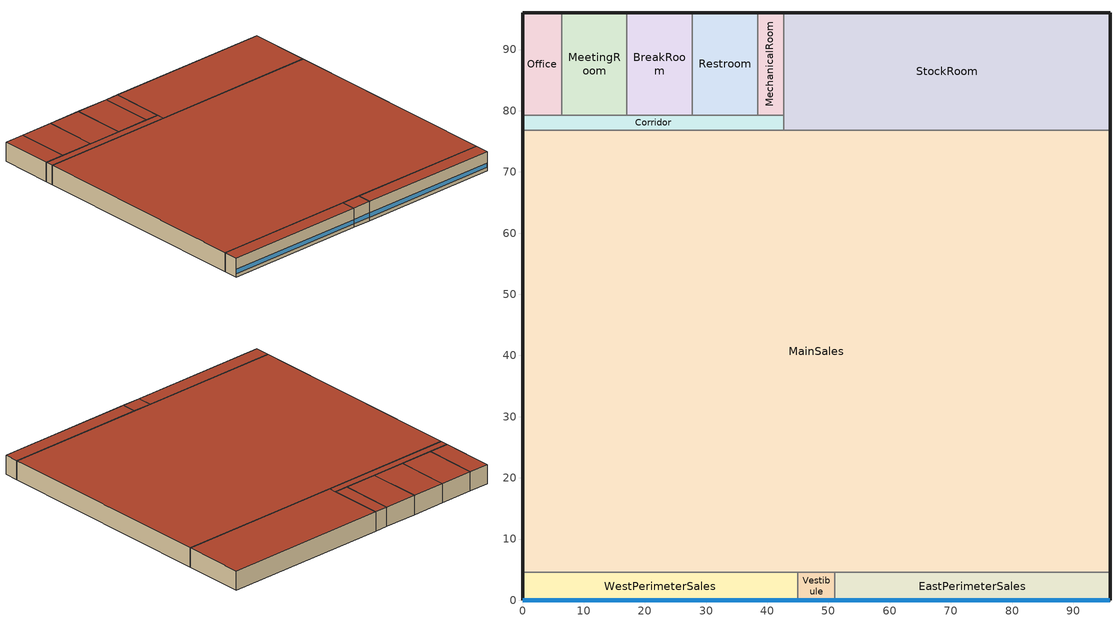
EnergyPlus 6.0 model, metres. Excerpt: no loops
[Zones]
Office
 floor ground (Unheated - 8in Slab with Carpet_NR_Ext-slab): 6.4,96.01 6.4,79.25 0,79.25 0,96.01 z0
 wall outside (Mass_R-7.6 ci_Ext-wall): 6.4,96.01 0,96.01 0,79.25 z0:6.1
 wall to MeetingRoom (Standard_Int-Wall): 6.4,79.25 6.4,96.01 z0:6.1
 wall to Corridor (Standard_Int-Wall): 0,79.25 6.4,79.25 z0:6.1
 roof outside (IEAD_R-25 ci_Roof): 6.4,79.25 6.4,96.01 0,96.01 0,79.25 z6.1
BreakRoom
 floor ground (Unheated - 8in Slab with Carpet_NR_Ext-slab): 27.74,96.01 27.74,79.25 17.07,79.25 17.07,96.01 z0
 wall outside (Mass_R-7.6 ci_Ext-wall): 27.74,96.01 17.07,96.01 z0:6.1
 wall to Corridor (Standard_Int-Wall): 17.07,79.25 27.74,79.25 z0:6.1
 wall to MeetingRoom (Standard_Int-Wall): 17.07,96.01 17.07,79.25 z0:6.1
 wall to Restroom (Standard_Int-Wall): 27.74,79.25 27.74,96.01 z0:6.1
 roof outside (IEAD_R-25 ci_Roof): 27.74,79.25 27.74,96.01 17.07,96.01 17.07,79.25 z6.1
WestPerimeterSales
 floor ground (Unheated - 8in Slab with Carpet_NR_Ext-slab): 44.96,4.57 44.96,0 0,0 0,4.57 z0
 wall outside (Mass_R-7.6 ci_Ext-wall): 0,4.57 0,0 44.96,0 z0:6.1
 wall to MainSales (Standard_Int-Wall): 44.96,4.57 0,4.57 z0:6.1
 wall to Vestibule (Standard_Int-Wall): 44.96,0 44.96,4.57 z0:6.1
 window (Retail_AEDG_window_3_UValue_3.408_SHGC_0.25_VT_0.32): 0.05,0 44.91,0 z1.1:2.45
 roof outside (IEAD_R-25 ci_Roof): 44.96,0 44.96,4.57 0,4.57 0,0 z6.1
Corridor
 floor ground (Unheated - 8in Slab with Carpet_NR_Ext-slab): 42.67,79.25 42.67,76.81 0,76.81 0,79.25 z0
 wall outside (Mass_R-7.6 ci_Ext-wall): 0,79.25 0,76.81 z0:6.1
 wall to StockRoom (Standard_Int-Wall): 42.67,76.81 42.67,79.25 z0:6.1
 wall to MainSales (Standard_Int-Wall): 0,76.81 42.67,76.81 z0:6.1
 wall to MeetingRoom (Standard_Int-Wall): 17.07,79.25 6.4,79.25 z0:6.1
 wall to Restroom (Standard_Int-Wall): 38.4,79.25 27.74,79.25 z0:6.1
 wall to MechanicalRoom (Standard_Int-Wall): 42.67,79.25 38.4,79.25 z0:6.1
 roof outside (IEAD_R-25 ci_Roof): 42.67,76.81 42.67,79.25 0,79.25 0,76.81 z6.1
EastPerimeterSales
 floor ground (Unheated - 8in Slab with Carpet_NR_Ext-slab): 96.01,4.57 96.01,0 51.05,0 51.05,4.57 z0
 wall outside (Mass_R-7.6 ci_Ext-wall): 51.05,0 96.01,0 96.01,4.57 z0:6.1
 wall to MainSales (Standard_Int-Wall): 96.01,4.57 51.05,4.57 z0:6.1
 wall to Vestibule (Standard_Int-Wall): 51.05,4.57 51.05,0 z0:6.1
 window (Retail_AEDG_window_3_UValue_3.408_SHGC_0.25_VT_0.32): 51.1,0 95.96,0 z1.1:2.45
 roof outside (IEAD_R-25 ci_Roof): 96.01,0 96.01,4.57 51.05,4.57 51.05,0 z6.1
Vestibule
 floor ground (Unheated - 8in Slab with Carpet_NR_Ext-slab): 51.05,4.57 51.05,0 44.96,0 44.96,4.57 z0
 wall outside (Mass_R-7.6 ci_Ext-wall): 44.96,0 51.05,0 z0:6.1
 wall to MainSales (Standard_Int-Wall): 51.05,4.57 44.96,4.57 z0:6.1
 window (Retail_AEDG_window_3_UValue_3.408_SHGC_0.25_VT_0.32): 45.01,0 51,0 z1.1:2.45
 roof outside (IEAD_R-25 ci_Roof): 51.05,0 51.05,4.57 44.96,4.57 44.96,0 z6.1
StockRoom
 floor ground (Unheated - 8in Slab with Carpet_NR_Ext-slab): 96.01,96.01 96.01,76.81 42.67,76.81 42.67,96.01 z0
 wall outside (Mass_R-7.6 ci_Ext-wall): 96.01,76.81 96.01,96.01 42.67,96.01 z0:6.1
 wall to MechanicalRoom (Standard_Int-Wall): 42.67,96.01 42.67,79.25 z0:6.1
 wall to MainSales (Standard_Int-Wall): 42.67,76.81 96.01,76.81 z0:6.1
 roof outside (IEAD_R-25 ci_Roof): 96.01,76.81 96.01,96.01 42.67,96.01 42.67,76.81 z6.1
MainSales
 floor ground (Unheated - 8in Slab with Carpet_NR_Ext-slab): 96.01,76.81 96.01,4.57 0,4.57 0,76.81 z0
 wall outside (Mass_R-7.6 ci_Ext-wall): 96.01,4.57 96.01,76.81 / 0,76.81 0,4.57 z0:6.1
 roof outside (IEAD_R-25 ci_Roof): 96.01,4.57 96.01,76.81 0,76.81 0,4.57 z6.1
MeetingRoom
 floor ground (Unheated - 8in Slab with Carpet_NR_Ext-slab): 17.07,96.01 17.07,79.25 6.4,79.25 6.4,96.01 z0
 wall outside (Mass_R-7.6 ci_Ext-wall): 17.07,96.01 6.4,96.01 z0:6.1
 roof outside (IEAD_R-25 ci_Roof): 17.07,79.25 17.07,96.01 6.4,96.01 6.4,79.25 z6.1
Restroom
 floor ground (Unheated - 8in Slab with Carpet_NR_Ext-slab): 38.4,96.01 38.4,79.25 27.74,79.25 27.74,96.01 z0
 wall outside (Mass_R-7.6 ci_Ext-wall): 38.4,96.01 27.74,96.01 z0:6.1
 wall to MechanicalRoom (Standard_Int-Wall): 38.4,79.25 38.4,96.01 z0:6.1
 roof outside (IEAD_R-25 ci_Roof): 38.4,79.25 38.4,96.01 27.74,96.01 27.74,79.25 z6.1
MechanicalRoom
 floor ground (Unheated - 8in Slab with Carpet_NR_Ext-slab): 42.67,96.01 42.67,79.25 38.4,79.25 38.4,96.01 z0
 wall outside (Mass_R-7.6 ci_Ext-wall): 42.67,96.01 38.4,96.01 z0:6.1
 roof outside (IEAD_R-25 ci_Roof): 42.67,79.25 42.67,96.01 38.4,96.01 38.4,79.25 z6.1
[Building]
Retail_100k_DOASwCAV: North Axis=0; Terrain=City; Loads Convergence Tolerance Value=0.04; Temperature Convergence Tolerance Value=0.2; Solar Distribution=FullExterior; Maximum Number of Warmup Days=25
[Site:Location]
USA NV-LAS VEGAS: Latitude {deg}=36.07; Longitude {deg}=-115.17; Time Zone {hr}=-8; Elevation {m}=664
[Site:GroundTemperature:BuildingSurface]
18.89, 18.889, 18.895, 20.344, 20.899, 20.929, 20.753, 20.826, 21.013, 20.868, 19.246, 18.923
[Site:WaterMainsTemperature]
Calculation Method=CORRELATION; Annual Average Outdoor Air Temperature {C}=19.48; Maximum Difference In Monthly Average Outdoor Air Temperatures {deltaC}=25.6
[SizingPeriod:DesignDay] Barometric Pressure {Pa}=93598; Rain {0-no,1-yes}=0; Snow on ground {0-no,1-yes}=0; Day of Month=21; Daylight Savings Time Indicator=0; Humidity Indicating Type=WetBulb
Name | Maximum Dry-Bulb Temperature {C} | Daily Temp Range {C} | Humidity Indicating Conditions at Maximum Dry-Bulb | Wind Speed {m/s} design conditions vs. traditional 6.71 m/s (15 mph) | Wind Direction {Degrees; N=0, S=180} | Clearness {0.0 to 1.1} | Month | Day Type | Wind Speed {m/s} design conditions vs. traditional 3.35 m/s (7mph)
LAS_VEGAS Ann Htg 99.6% Condns DB | -1.7 | 0 | -1.7 | 3.1 | 240 | 0 | 1 | WinterDesignDay
LAS_VEGAS Ann Clg .4% Condns DB=>MWB | 42.4 | 13.6 | 19.4 |  | 230 | 1 | 7 | SummerDesignDay | 5.3
LAS_VEGAS Ann Clg .4% Condns WB=>MDB | 34.7 | 13.6 | 21.9 |  | 230 | 1 | 7 | SummerDesignDay | 5.3
[WindowMaterial:Glazing]
Theoretical Glass [245]: Optical Data Type=SpectralAverage; Thickness=0.003; Solar Transmittance at Normal Incidence=0.2331; Front Side Solar Reflectance at Normal Incidence=0.7169; Back Side Solar Reflectance at Normal Incidence=0.7169; Visible Transmittance at Normal Incidence=0.321; Front Side Visible Reflectance at Normal Incidence=0.629; Back Side Visible Reflectance at Normal Incidence=0.629; Infrared Transmittance at Normal Incidence=0; Front Side Infrared Hemispherical Emissivity=0.9; Back Side Infrared Hemispherical Emissivity=0.9; Conductivity=0.0231; Dirt Correction Factor for Solar and Visible Transmittance=1; Solar Diffusing=No
[Material]
Name | Roughness | Thickness | Conductivity | Density | Specific Heat | Thermal Absorptance | Solar Absorptance | Visible Absorptance | Thickness {m} | Conductivity {W/m-K} | Density {kg/m3} | Specific Heat {J/kg-K}
Roof Membrane | VeryRough | 0.0095 | 0.16 | 1121.29 | 1460 | 0.9 | 0.7 | 0.7
Roof Insulation [9] | MediumRough | 0.209 | 0.049 | 265 | 836.8 | 0.9 | 0.7 | 0.7
Metal Decking | MediumSmooth | 0.0015 | 45.006 | 7680 | 418.4 | 0.9 | 0.7 | 0.3
GP01 1/2 GYPSUM | Smooth | 0.0127 | 0.16 | 800 | 1090 | 0.9 | 0.7 | 0.5
1IN Stucco | Smooth | 0.0253 | 0.6918 | 1858 | 837 | 0.9 | 0.92 | 0.92
8IN Concrete HW | MediumRough | 0.2033 | 1.7296 | 2243 | 837 | 0.9 | 0.65 | 0.65
Wall Insulation [5] | MediumRough | 0.0453 | 0.0432 | 91 | 837 | 0.9 | 0.5 | 0.5
1/2IN Gypsum | Smooth | 0.0127 | 0.16 | 784.9 | 830 | 0.9 | 0.92 | 0.92
MAT-CC05 8 HW CONCRETE | Rough | 0.2032 | 1.311 | 2240 | 836.8 | 0.9 | 0.7 | 0.7
Floor Insulation [2] | MediumRough | 0.0636 | 0.045 | 265 | 836.8 | 0.9 | 0.7 | 0.7
METAL Door Medium 18Ga_1; METAL Door Medium 18Ga_2 | Smooth | 0.0013 | 45.3149 | 7833.03 | 502.08 | 0.8 | 0.5 | 0.5
Std Wood 6inch | MediumSmooth |  |  |  |  | 0.9 | 0.7 | 0.7 | 0.15 | 0.12 | 540 | 1210
Std AC02 | MediumSmooth |  |  |  |  | 0.9 | 0.7 | 0.2 | 0.0127 | 0.057 | 288 | 1339
Std MAT-CC05 4  MW CONCRETE | Rough |  |  |  |  | 0.9 | 0.7 | 0.2 | 0.1 | 0.858 | 1968 | 836.8
Std PW05 | MediumSmooth |  |  |  |  | 0.9 | 0.78 | 0.78 | 0.0191 | 0.115 | 545 | 1213
Std Steel_Brown_Regular | Smooth |  |  |  |  | 0.9 | 0.92 | 0.92 | 0.0015 | 44.9696 | 7689 | 418
[Material:NoMass]
Name | Roughness | Thermal Resistance {(m2-K)/W} | Thermal Absorptance | Solar Absorptance | Visible Absorptance | Thermal Resistance {m2-K/W}
CP02 CARPET PAD | VeryRough | 0.2165 | 0.9 | 0.7 | 0.8
AIR | Smooth | 0.2515 | 0.8 | 0.5 | 0.5
AIR [1] | Smooth | 0.1214 | 0.8 | 0.5 | 0.5
Std CP02 CARPET PAD | VeryRough |  | 0.9 | 0.7 | 0.8 | 0.21648
MAT-AIR-WALL | Rough |  | 0.9 | 0.7 |  | 0.207949
Std Opaque Door panel_con; Std Opaque Door panel_semi | MediumRough |  | 0.9 | 0.7 | 0.7 | 0.12327
Std Overhead Door Panel | MediumRough |  | 0.9 | 0.7 | 0.7 | 0.255345
[Construction]
InteriorFurnishings: Std Wood 6inch
INT-FLOOR-UNDERSIDE: Std CP02 CARPET PAD, Std MAT-CC05 4  MW CONCRETE
INT-FLOOR-SLAB: Std MAT-CC05 4  MW CONCRETE
DropCeiling: Std AC02
Sloped_Metal_Roof: Std Steel_Brown_Regular, Std PW05
Gable_Wall: Std PW05
AIR-WALL: MAT-AIR-WALL
Std Swinging Door_con: Std Opaque Door panel_con
Std Swinging Door_semi: Std Opaque Door panel_semi
Std Overhead Door: Std Overhead Door Panel
Retail_AEDG_window_3_UValue_3.408_SHGC_0.25_VT_0.32; Retail_AEDG_window_3_UValue_3.408_SHGC_0.25_VT_0.32_east; Retail_AEDG_window_3_UValue_3.408_SHGC_0.25_VT_0.32_north; Retail_AEDG_window_3_UValue_3.408_SHGC_0.25_VT_0.32_west: Theoretical Glass [245]
IEAD_R-25 ci_Roof: Roof Membrane, Roof Insulation [9], Metal Decking
Standard_Int-Wall: GP01 1/2 GYPSUM, GP01 1/2 GYPSUM
Mass_R-7.6 ci_Ext-wall: 1IN Stucco, 8IN Concrete HW, Wall Insulation [5], 1/2IN Gypsum
Unheated - 8in Slab with Carpet_NR_Ext-slab: MAT-CC05 8 HW CONCRETE, CP02 CARPET PAD
Mass_R-8.3 ci_ExposedFloor: Floor Insulation [2], MAT-CC05 8 HW CONCRETE, CP02 CARPET PAD
Swinging_NR_door: METAL Door Medium 18Ga_1, AIR, METAL Door Medium 18Ga_2
Non-Swinging_NR_door: METAL Door Medium 18Ga_1, AIR [1], METAL Door Medium 18Ga_2
[ComponentCost:LineItem] Line Item Type=Construction
Name | Item | Cost per Area {$/m2} | Cost per Area
Interior Furnishings | InteriorFurnishings | 1
Interior Floor | INT-FLOOR-UNDERSIDE | 15
Interior Floor Slab | INT-FLOOR-SLAB | 35
Drop Ceiling | DropCeiling | 10
Sloped Metal Roof | Sloped_Metal_Roof | 1
Gable Wall | Gable_Wall | 1
Air Wall | AIR-WALL | 1
Swinging Door Conditioned | Std Swinging Door_con | 1
Swinging Door Semi-conditioned | Std Swinging Door_semi | 1
Overhead Door | Std Overhead Door | 1
south:Retail_AEDG_window_3_UValue_3.408_SHGC_0.25_VT_0.32 | Retail_AEDG_window_3_UValue_3.408_SHGC_0.25_VT_0.32 |  | 1
east:Retail_AEDG_window_3_UValue_3.408_SHGC_0.25_VT_0.32_east | Retail_AEDG_window_3_UValue_3.408_SHGC_0.25_VT_0.32_east |  | 1
north:Retail_AEDG_window_3_UValue_3.408_SHGC_0.25_VT_0.32_north | Retail_AEDG_window_3_UValue_3.408_SHGC_0.25_VT_0.32_north |  | 1
west:Retail_AEDG_window_3_UValue_3.408_SHGC_0.25_VT_0.32_west | Retail_AEDG_window_3_UValue_3.408_SHGC_0.25_VT_0.32_west |  | 1
roofs:IEAD_R-25 ci_Roof | IEAD_R-25 ci_Roof |  | 1
int-walls:Standard_Int-Wall | Standard_Int-Wall |  | 1
ext-walls:Mass_R-7.6 ci_Ext-wall | Mass_R-7.6 ci_Ext-wall |  | 1
ext-slab:Unheated - 8in Slab with Carpet_NR_Ext-slab | Unheated - 8in Slab with Carpet_NR_Ext-slab |  | 1
exposed-floor:Mass_R-8.3 ci_ExposedFloor | Mass_R-8.3 ci_ExposedFloor |  | 34.6727
door:Swinging_NR_door | Swinging_NR_door |  | 1
non-swinging-door:Non-Swinging_NR_door | Non-Swinging_NR_door |  | 1
[Zone] Type=1; Multiplier=1; Ceiling Height=AutoCalculate; Part of Total Floor Area=Yes
Name | Volume
Office | 654.1192
BreakRoom; MeetingRoom; Restroom | 1090.2
WestPerimeterSales; EastPerimeterSales | 1253.02
Corridor | 634.2974
Vestibule | 169.9011
StockRoom | 6243.86
MainSales | 42279.9
MechanicalRoom | 436.0794
[InternalMass] Construction=InteriorFurnishings
Name | Zone | Surface Area
Office Internal Mass | Office | 214.606
BreakRoom Internal Mass | BreakRoom | 357.6767
WestPerimeterSales Internal Mass | WestPerimeterSales | 411.096
Corridor Internal Mass | Corridor | 208.1028
EastPerimeterSales Internal Mass | EastPerimeterSales | 411.096
Vestibule Internal Mass | Vestibule | 55.7418
StockRoom Internal Mass | StockRoom | 2048.51
MainSales Internal Mass | MainSales | 13871.4
MeetingRoom Internal Mass | MeetingRoom | 357.6767
Restroom Internal Mass | Restroom | 357.6767
MechanicalRoom Internal Mass | MechanicalRoom | 143.0707
[ZoneInfiltration:DesignFlowRate] Schedule=INFIL_SCH; Design Volume Flow Rate Calculation Method=Flow/ExteriorWallArea; Flow per Exterior Surface Area {m3/s/m2}=0.0001963; Constant Term Coefficient=1; Temperature Term Coefficient=0; Velocity Term Coefficient=0; Velocity Squared Term Coefficient=0
Name | Zone
Office_Infiltration | Office
BreakRoom_Infiltration | BreakRoom
WestPerimeterSales_Infiltration | WestPerimeterSales
Corridor_Infiltration | Corridor
EastPerimeterSales_Infiltration | EastPerimeterSales
Vestibule_Infiltration | Vestibule
StockRoom_Infiltration | StockRoom
MainSales_Infiltration | MainSales
MeetingRoom_Infiltration | MeetingRoom
Restroom_Infiltration | Restroom
MechanicalRoom_Infiltration | MechanicalRoom
[People] Schedule=BLDG_OCC_SCH; Number of People Calculation Method=People; Fraction Radiant=0.3; User Specified Sensible Fraction=AUTOCALCULATE; Activity Level Schedule=ACTIVITY_SCH; Carbon Dioxide Generation Rate {m3/s-W}=3.82E-8; Enable ASHRAE 55 Comfort Warnings=No; MRT Calculation=ZoneAveraged; Work Efficiency Schedule=WORK_EFF_SCH; Clothing Schedule=CLOTHING_SCH; Air Velocity Schedule=AIR_VELO_SCH; Thermal Comfort Report=FANGER
Name | Zone | Number of People
Office People | Office | 5.7729
BreakRoom People | BreakRoom | 134.7547
WestPerimeterSales People | WestPerimeterSales | 13.2784
EastPerimeterSales People | EastPerimeterSales | 13.2784
Vestibule People | Vestibule | 1.8005
StockRoom People | StockRoom | 36.6684
MainSales People | MainSales | 448.0447
MeetingRoom People | MeetingRoom | 96.2508
Restroom People | Restroom | 11.553
[Lights] Schedule=BLDG_LIGHT_SCH; Design Level Calculation Method=LightingLevel; Return Air Fraction=0; Fraction Visible=0.2; Fraction Replaceable=1; Return Air Fraction is Calculated from Plenum Temperature=No
Name | Zone | Design Level {W} | Fraction Radiant
Office_Lights | Office | 519.3466 | 0.37
BreakRoom_Lights | BreakRoom | 865.5776 | 0.37
WestPerimeterSales_Lights | WestPerimeterSales | 4203.46 | 0.42
Corridor_Lights | Corridor | 279.8983 | 0.37
EastPerimeterSales_Lights | EastPerimeterSales | 4203.46 | 0.42
Vestibule_Lights | Vestibule | 149.9455 | 0.37
StockRoom_Lights | StockRoom | 1987.06 | 0.42
MainSales_Lights | MainSales | 141835 | 0.42
MeetingRoom_Lights | MeetingRoom | 865.5776 | 0.37
Restroom_Lights | Restroom | 867.366 | 0.37
MechanicalRoom_Lights | MechanicalRoom | 346.231 | 0.37
[ElectricEquipment] Schedule=BLDG_EQUIP_SCH; Design Level Calculation Method=EquipmentLevel; Fraction Latent=0; Fraction Radiant=0.5; Fraction Lost=0
Name | Zone | Design Level {W}
Office_PlugMisc_Equip | Office | 649.1832
BreakRoom_PlugMisc_Equip | BreakRoom | 3753.82
WestPerimeterSales_PlugMisc_Equip | WestPerimeterSales | 663.92
EastPerimeterSales_PlugMisc_Equip | EastPerimeterSales | 663.92
StockRoom_PlugMisc_Equip | StockRoom | 6196.75
MainSales_PlugMisc_Equip | MainSales | 22402.2
MeetingRoom_PlugMisc_Equip | MeetingRoom | 1081.97
Restroom_PlugMisc_Equip | Restroom | 144.8591
[SetpointManager:Scheduled] Control Variable {Temperature | Others }=Temperature; Schedule=DOAS_SAT_Sch
Name | Setpoint Node or NodeList
DOAS_MZ SAT Setpoint | DOAS_MZ Supply Equipment Outlet Node
DOAS_SZ SAT Setpoint | DOAS_SZ Supply Equipment Outlet Node
[SetpointManager:MixedAir]
Name | Control Variable {Temperature} | Setpoint Node or NodeList | Control Variable {TEMP}
DOAS_MZ_OA_CoolC 2 SAT Manager | Temperature | DOAS_MZ_OA_CoolC 2-DOAS_MZ_OA_FanNode
DOAS_MZ_OA_Indirect_Evap_Cooler_SATManager |  | DOAS_MZ_OA_Indirect_Evap_Cooler-DOAS_MZ_OAMixing BoxNode | Temperature
DOAS_SZ_OA_CoolC 2 SAT Manager | Temperature | DOAS_SZ_OA_CoolC 2-DOAS_SZ_OA_FanNode
DOAS_SZ_OA_Indirect_Evap_Cooler_SATManager |  | DOAS_SZ_OA_Indirect_Evap_Cooler-DOAS_SZ_OAMixing BoxNode | Temperature
[EnergyManagementSystem:Sensor]
Name | Output:Variable or Output:Meter Index Key | Output:Variable or Output:Meter
DOAS_MZ_OA_Indirect_Evap_CoolerSystemSupplyFlow | DOAS_MZ Zone Equipment Inlet Node | System Node MassFlowRate
DOAS_MZ_OA_Indirect_Evap_CoolerIDECSupplyTemp | DOAS_MZ_OA_Indirect_Evap_Cooler-DOAS_MZ_OAMixing BoxNode | System Node Temp
DOAS_MZ_OA_Indirect_Evap_CoolerIDECSupplyEnth | DOAS_MZ_OA_Indirect_Evap_Cooler-DOAS_MZ_OAMixing BoxNode | System Node Enthalpy
DOAS_MZ_Warm_Season; DOAS_SZ_Warm_Season | Warm_Season_Sch | Schedule Value
DOAS_MZ_Cold_Season; DOAS_SZ_Cold_Season | Cold_Season_Sch | Schedule Value
DOAS_SZ_OA_Indirect_Evap_CoolerSystemSupplyFlow | DOAS_SZ Zone Equipment Inlet Node | System Node MassFlowRate
DOAS_SZ_OA_Indirect_Evap_CoolerIDECSupplyTemp | DOAS_SZ_OA_Indirect_Evap_Cooler-DOAS_SZ_OAMixing BoxNode | System Node Temp
DOAS_SZ_OA_Indirect_Evap_CoolerIDECSupplyEnth | DOAS_SZ_OA_Indirect_Evap_Cooler-DOAS_SZ_OAMixing BoxNode | System Node Enthalpy
[EnergyManagementSystem:ProgramCallingManager]
DOAS_MZ_OA_Indirect_Evap_CoolerControlManager: InsideHVACSystemIterationLoop; DOAS_MZ_OA_Indirect_Evap_CoolerControl
DOAS_MZ_ERV_IDEC_Control_Call: AfterPredictorBeforeHVACManagers; DOAS_MZ_ERV_IDEC_Control
DOAS_SZ_OA_Indirect_Evap_CoolerControlManager: InsideHVACSystemIterationLoop; DOAS_SZ_OA_Indirect_Evap_CoolerControl
DOAS_SZ_ERV_IDEC_Control_Call: AfterPredictorBeforeHVACManagers; DOAS_SZ_ERV_IDEC_Control
[EnergyManagementSystem:Program]
DOAS_MZ_OA_Indirect_Evap_CoolerControl: SET SystemMixedTemp = DOAS_MZ_OA_Indirect_Evap_CoolerSystemMixedTemp; SET SystemMixedHR = DOAS_MZ_OA_Indirect_Evap_CoolerSystemMixedHR; SET IDECSupplyEnth = DOAS_MZ_OA_Indirect_Evap_CoolerIDECSupplyEnth; SET SystemReturnEnth = DOAS_MZ_OA_Indirect_Evap_CoolerSystemReturnEnth; SET SystemMixedSP = DOAS_MZ_OA_Indirect_Evap_CoolerSystemMixedSP; SET SystemMixedSPEnth = @HFnTdbW SystemMixedSP SystemMixedHR; SET OAMinFlow = DOAS_MZ_OA_Indirect_Evap_CoolerOAMinFlow; SET IDECSupplyTemp = DOAS_MZ_OA_Indirect_Evap_CoolerIDECSupplyTemp; SET SystemReturnTemp = DOAS_MZ_OA_Indirect_Evap_CoolerSystemReturnTemp; SET SystemSupplyFlow = DOAS_MZ_OA_Indirect_Evap_CoolerSystemSupplyFlow; SET OAFlowActuator = OAMinFlow; SET tosetpoint = IDECSupplyTemp - SystemMixedSP; IF (tosetpoint <= 0.0) && (SystemMixedSP < SystemReturnTemp); SET numerator = SystemMixedSPEnth - SystemReturnEnth; SET denominator = IDECSupplyEnth - SystemReturnEnth; SET abs_denominator = @Abs denominator; IF (abs_denominator < 0.000001); SET OAFlowActuator = SystemSupplyFlow; ELSE; SET OAFlowActuator = SystemSupplyFlow * numerator / denominator; ENDIF; IF (OAFlowActuator > SystemSupplyFlow); SET OAFlowActuator = SystemSupplyFlow; ENDIF; IF (OAFlowActuator < OAMinFlow); SET OAFlowActuator = OAMinFlow; ENDIF; ENDIF; IF (IDECSupplyTemp < SystemReturnTemp) && (SystemReturnTemp < SystemMixedSP); SET OAFlowActuator = OAMinFlow; ENDIF; IF (SystemReturnTemp < IDECSupplyTemp) && (IDECSupplyTemp < SystemMixedSP); SET OAFlowActuator = SystemSupplyFlow; ENDIF; IF (SystemMixedSP < IDECSupplyTemp) && (IDECSupplyTemp < SystemReturnTemp); SET OAFlowActuator = SystemSupplyFlow; ENDIF; IF (SystemMixedSP < SystemReturnTemp) && (SystemReturnTemp < IDECSupplyTemp); SET OAFlowActuator = OAMinFlow; ENDIF; SET DOAS_MZ_OA_Indirect_Evap_CoolerOAFlowActuator = OAFlowActuator
DOAS_MZ_ERV_IDEC_Control: SET DOAS_MZ_ERV_SP = DOAS_MZ_Cold_Season * 253; SET DOAS_MZ_IDEC_SP = DOAS_MZ_Warm_Season * 295; SET DOAS_MZ_FanSP_Act = DOAS_MZ_FanSP + DOAS_MZ_ERV_SP; SET DOAS_MZ_FanSP_Act = DOAS_MZ_FanSP_Act + DOAS_MZ_IDEC_SP
DOAS_SZ_OA_Indirect_Evap_CoolerControl: SET SystemMixedTemp = DOAS_SZ_OA_Indirect_Evap_CoolerSystemMixedTemp; SET SystemMixedHR = DOAS_SZ_OA_Indirect_Evap_CoolerSystemMixedHR; SET IDECSupplyEnth = DOAS_SZ_OA_Indirect_Evap_CoolerIDECSupplyEnth; SET SystemReturnEnth = DOAS_SZ_OA_Indirect_Evap_CoolerSystemReturnEnth; SET SystemMixedSP = DOAS_SZ_OA_Indirect_Evap_CoolerSystemMixedSP; SET SystemMixedSPEnth = @HFnTdbW SystemMixedSP SystemMixedHR; SET OAMinFlow = DOAS_SZ_OA_Indirect_Evap_CoolerOAMinFlow; SET IDECSupplyTemp = DOAS_SZ_OA_Indirect_Evap_CoolerIDECSupplyTemp; SET SystemReturnTemp = DOAS_SZ_OA_Indirect_Evap_CoolerSystemReturnTemp; SET SystemSupplyFlow = DOAS_SZ_OA_Indirect_Evap_CoolerSystemSupplyFlow; SET OAFlowActuator = OAMinFlow; SET tosetpoint = IDECSupplyTemp - SystemMixedSP; IF (tosetpoint <= 0.0) && (SystemMixedSP < SystemReturnTemp); SET numerator = SystemMixedSPEnth - SystemReturnEnth; SET denominator = IDECSupplyEnth - SystemReturnEnth; SET abs_denominator = @Abs denominator; IF (abs_denominator < 0.000001); SET OAFlowActuator = SystemSupplyFlow; ELSE; SET OAFlowActuator = SystemSupplyFlow * numerator / denominator; ENDIF; IF (OAFlowActuator > SystemSupplyFlow); SET OAFlowActuator = SystemSupplyFlow; ENDIF; IF (OAFlowActuator < OAMinFlow); SET OAFlowActuator = OAMinFlow; ENDIF; ENDIF; IF (IDECSupplyTemp < SystemReturnTemp) && (SystemReturnTemp < SystemMixedSP); SET OAFlowActuator = OAMinFlow; ENDIF; IF (SystemReturnTemp < IDECSupplyTemp) && (IDECSupplyTemp < SystemMixedSP); SET OAFlowActuator = SystemSupplyFlow; ENDIF; IF (SystemMixedSP < IDECSupplyTemp) && (IDECSupplyTemp < SystemReturnTemp); SET OAFlowActuator = SystemSupplyFlow; ENDIF; IF (SystemMixedSP < SystemReturnTemp) && (SystemReturnTemp < IDECSupplyTemp); SET OAFlowActuator = OAMinFlow; ENDIF; SET DOAS_SZ_OA_Indirect_Evap_CoolerOAFlowActuator = OAFlowActuator
DOAS_SZ_ERV_IDEC_Control: SET DOAS_SZ_ERV_SP = DOAS_SZ_Cold_Season * 253; SET DOAS_SZ_IDEC_SP = DOAS_SZ_Warm_Season * 295; SET DOAS_SZ_FanSP_Act = DOAS_SZ_FanSP + DOAS_SZ_ERV_SP; SET DOAS_SZ_FanSP_Act = DOAS_SZ_FanSP_Act + DOAS_SZ_IDEC_SP
[Exterior:Lights]
Exterior Facade Lighting: Schedule=ExtLight_Sch; Design Level=24806.3; Control Option=AstronomicalClock
[UtilityCost:Tariff]
Name | Output Meter | Conversion Factor Choice | Time of Use Period Schedule | Season Schedule | Demand Window Length | Monthly Charge or Variable | Group
NevadaPower_LGS-3_LargeGeneral | ElectricityNet:Facility | kWh | NevadaPowTOUSched | NevadaPowSeasonsSched | HalfHour | 184 | Comm Elect
NevadaPower_LGS-2_LargeGeneral | ElectricityNet:Facility | kWh | NevadaPowTOUSched | NevadaPowSeasonsSched | HalfHour | 179 | Comm Elect
NevadaPower_LGS-1_LargeGeneral | ElectricityNet:Facility | kWh |  |  | HalfHour | 15.7 | Comm Elect
NevadaPower_GS_GeneralService | ElectricityNet:Facility | kWh |  |  | HalfHour | 11 | Comm Elect
NV_EIAMonthlyRateGas | Gas:Facility | MCF |  |  |  | 0 | Comm Gas
[UtilityCost:Charge:Simple]
Name | Charge Variable | Tariff | Source Variable | Season | Category Variable | Cost per Unit Value or Variable
 | SummerPeakEnergyCharge | NevadaPower_LGS-3_LargeGeneral | PeakEnergy | Summer | EnergyCharges | 0.0858
 | SummerOffPeakEnergyCharge | NevadaPower_LGS-3_LargeGeneral | OffPeakEnergy | Summer | EnergyCharges | 0.0484
 | SummerShoulderEnergyCharge | NevadaPower_LGS-3_LargeGeneral | ShoulderEnergy | Summer | EnergyCharges | 0.0706
 | WinterEnergyCharge | NevadaPower_LGS-3_LargeGeneral | totalEnergy | Winter | EnergyCharges | 0.04925
 | DeferredAccountingEnergyCharge | NevadaPower_LGS-3_LargeGeneral | totalEnergy | Annual | EnergyCharges | 0.0128
 | FacilitiesDemandCharge | NevadaPower_LGS-3_LargeGeneral | totalDemand | Annual | DemandCharges | 2.94
 | WinterDemandCharge | NevadaPower_LGS-3_LargeGeneral | totalDemand | Winter | DemandCharges | 0.5
 | SummerOnPeakDemandCharge | NevadaPower_LGS-3_LargeGeneral | PeakDemand | Summer | DemandCharges | 8.36
 | SummerShoulderDemandCharge | NevadaPower_LGS-3_LargeGeneral | ShoulderDemand | Summer | DemandCharges | 0.43
 | TaxofSixPtfivePercent | NevadaPower_LGS-3_LargeGeneral | SubTotal | Annual | Taxes | 0.065
 | SummerPeakEnergyCharge | NevadaPower_LGS-2_LargeGeneral | PeakEnergy | Summer | EnergyCharges | 0.0889
 | SummerOffPeakEnergyCharge | NevadaPower_LGS-2_LargeGeneral | OffPeakEnergy | Summer | EnergyCharges | 0.0502
 | SummerShoulderEnergyCharge | NevadaPower_LGS-2_LargeGeneral | ShoulderEnergy | Summer | EnergyCharges | 0.0725
 | WinterEnergyCharge | NevadaPower_LGS-2_LargeGeneral | totalEnergy | Winter | EnergyCharges | 0.0509
 | DeferredAccountingEnergyCharge | NevadaPower_LGS-2_LargeGeneral | totalEnergy | Annual | EnergyCharges | 0.0128
 | FacilitiesDemandCharge | NevadaPower_LGS-2_LargeGeneral | totalDemand | Annual | DemandCharges | 2.74
 | WinterDemandCharge | NevadaPower_LGS-2_LargeGeneral | totalDemand | Winter | DemandCharges | 0.25
 | SummerOnPeakDemandCharge | NevadaPower_LGS-2_LargeGeneral | PeakDemand | Summer | DemandCharges | 7.16
 | SummerShoulderDemandCharge | NevadaPower_LGS-2_LargeGeneral | ShoulderDemand | Summer | DemandCharges | 0.39
 | TaxofSixPtfivePercent | NevadaPower_LGS-2_LargeGeneral | SubTotal | Annual | Taxes | 0.065
 | AnnualElectConsumpCharge | NevadaPower_LGS-1_LargeGeneral | totalEnergy | Annual | EnergyCharges | 0.0646
 | AnnualDefferredAccountingCharge | NevadaPower_LGS-1_LargeGeneral | totalEnergy | Annual | EnergyCharges | 0.0128
 | AnnualFacilitiesDemandCharge | NevadaPower_LGS-1_LargeGeneral | totalDemand | Annual | DemandCharges | 3.77
 | AnnualDemandCharge | NevadaPower_LGS-1_LargeGeneral | totalDemand | Annual | DemandCharges | 1.1
 | TaxofSixPtfivePercent | NevadaPower_LGS-1_LargeGeneral | SubTotal | Annual | Taxes | 0.065
 | AnnualElectConsumpCharge | NevadaPower_GS_GeneralService | totalEnergy | Annual | EnergyCharges | 0.0783
 | AnnualDefferredAccountingCharge | NevadaPower_GS_GeneralService | totalEnergy | Annual | EnergyCharges | 0.0128
 | TaxofSixPtfivePercent | NevadaPower_GS_GeneralService | SubTotal | Annual | Taxes | 0.065
 | MonthlyRateGasCharge | NV_EIAMonthlyRateGas | totalEnergy | Annual | EnergyCharges | NV_MonthlyGasRates
 | TaxofSixPtfivePercent | NV_EIAMonthlyRateGas | SubTotal | Annual | Taxes | 0.065
[UtilityCost:Qualify] Season=Annual; Threshold Test=Count
Name | Tariff | Variable | Qualify Type | Threshold Value or Variable | Number of Months
MinDemand1000kw | NevadaPower_LGS-3_LargeGeneral | TotalDemand | Minimum | 1000 | 12
MinEnergy3500kwh | NevadaPower_LGS-3_LargeGeneral | TotalEnergy | Minimum | 3500 | 12
MinDemand300kw | NevadaPower_LGS-2_LargeGeneral | TotalDemand | Minimum | 300 | 12
MinEnergy3500kwh | NevadaPower_LGS-2_LargeGeneral | TotalEnergy | Minimum | 3500 | 12
MaxDemand1000kw | NevadaPower_LGS-2_LargeGeneral | TotalDemand | Maximum | 1000 | 1
MaxDemand300kw | NevadaPower_LGS-1_LargeGeneral | TotalDemand | Maximum | 300 | 1
MinEnergy3500kwh | NevadaPower_LGS-1_LargeGeneral | TotalEnergy | Minimum | 3500 | 12
MaxDemand300kw | NevadaPower_GS_GeneralService | TotalDemand | Maximum | 300 | 1
MaxEnergy3500kwh | NevadaPower_GS_GeneralService | TotalEnergy | Maximum | 3500 | 1
[UtilityCost:Variable]
NV_MonthlyGasRates: Tariff=NV_EIAMonthlyRateGas; Variable Type=Currency; January Value=7.51; February Value=7.65; March Value=7.82; April Value=7.88; May Value=7.78; June Value=8.22; July Value=8.87; August Value=9.26; September Value=9.02; October Value=9.31; November Value=7.45; December Value=7.24
[Schedule:Compact]
Bldg_Occ_Sch: Fraction, Through: 11/30, For: Weekdays, Until: 06:00, 0, Until: 08:00, 0.125, Until: 09:00, 0.375, Until: 11:00, 0.5, Until: 13:00, 0.625, Until: 17:00, 0.5, Until: 19:00, 0.625, Until: 21:00, 0.5, Until: 22:00, 0.375, Until: 24:00, 0.125, For: Saturday, Until: 06:00, 0, Until: 08:00, 0.125, Until: 09:00, 0.375, Until: 11:00, 0.5, Until: 19:00, 0.625, Until: 21:00, 0.5, Until: 22:00, 0.375, Until: 24:00, 0.125, For: Sunday, Until: 06:00, 0, Until: 08:00, 0.125, Until: 09:00, 0.375, Until: 11:00, 0.5, Until: 17:00, 0.625, Until: 19:00, 0.5, Until: 20:00, 0.375, Until: 22:00, 0.125, Until: 24:00, 0, For: SummerDesignDay, Until: 24:00, 1, For: WinterDesignDay, Until: 24:00, 0, For: AllOtherDays, Until: 24:00, 0, Through: 12/31, For: Weekdays, Until: 06:00, 0, Until: 08:00, 0.25, Until: 09:00, 0.5, Until: 11:00, 0.75, Until: 13:00, 1, Until: 17:00, 0.75, Until: 19:00, 1, Until: 21:00, 0.75, Until: 22:00, 0.5, Until: 24:00, 0.25, For: Saturday, Until: 06:00, 0, Until: 08:00, 0.25, Until: 09:00, 0.5, Until: 11:00, 0.75, Until: 19:00, 1, Until: 21:00, 0.75, Until: 22:00, 0.5, Until: 24:00, 0.25, For: Sunday, Until: 06:00, 0, Until: 08:00, 0.25, Until: 09:00, 0.5, Until: 11:00, 0.75, Until: 17:00, 1, Until: 19:00, 0.75, Until: 20:00, 0.5, Until: 22:00, 0.25, Until: 24:00, 0, For: SummerDesignDay, Until: 24:00, 1, For: WinterDesignDay, Until: 24:00, 0, For: AllOtherDays, Until: 24:00, 0
Infil_Sch: Fraction, Through: 12/31, For: Weekdays Saturday, Until: 06:00, 1, Until: 24:00, 0.5, For: Sunday, Until: 06:00, 1, Until: 22:00, 0.5, Until: 24:00, 1, For: SummerDesignDay, Until: 06:00, 1, Until: 24:00, 0.5, For: WinterDesignDay, Until: 06:00, 1, Until: 24:00, 0.5, For: AllOtherDays, Until: 24:00, 1
Activity_Sch: Any Number, Through: 12/31, For: AllDays, Until: 24:00, 120
Work_Eff_Sch: Fraction, Through: 12/31, For: AllDays, Until: 24:00, 0
Air_Velo_Sch: Any Number, Through: 12/31, For: AllDays, Until: 24:00, 0.2
Clothing_Sch: Any Number, Through: 04/30, For: AllDays, Until: 24:00, 1, Through: 09/30, For: AllDays, Until: 24:00, 0.5, Through: 12/31, For: AllDays, Until: 24:00, 1
NevadaPowSeasonsSched: Through: 5/31, For: AllDays, Until: 24:00, 1, Through: 9/30, For: AllDays, Until: 24:00, 3, Through: 12/31, For: AllDays, Until: 24:00, 1
NevadaPowTOUSched: Through: 12/31, For: AllDays, Until: 10:00, 3, Until: 13:00, 2, Until: 19:00, 1, Until: 22:00, 2, Until: 24:00, 3
Bldg_Light_Sch: Fraction, Through: 12/31, For: Weekdays Saturday, Until: 06:00, 0, Until: 09:00, 0.16, Until: 21:00, 0.9, Until: 24:00, 0.16, For: Sunday, Until: 06:00, 0, Until: 09:00, 0.16, Until: 19:00, 0.9, Until: 22:00, 0.16, Until: 24:00, 0, For: SummerDesignDay, Until: 24:00, 1, For: WinterDesignDay, Until: 24:00, 0, For: AllOtherDays, Until: 24:00, 0
ExtLight_Sch: Fraction, Through: 12/31, For: AllDays, Until: 6:00, 0.25, Until: 24:00, 1
Bldg_Equip_Sch: Fraction, Through: 12/31, For: Weekdays Saturday, Until: 06:00, 0.1, Until: 09:00, 0.6, Until: 21:00, 0.9, Until: 24:00, 0.6, For: Sunday, Until: 06:00, 0.1, Until: 09:00, 0.6, Until: 19:00, 0.9, Until: 22:00, 0.6, Until: 24:00, 0.1, For: SummerDesignDay, Until: 24:00, 1, For: WinterDesignDay, Until: 24:00, 0, For: AllOtherDays, Until: 24:00, 0
DOAS_SAT_Sch: Temperature, Through: 12/31, For: AllDays, Until: 24:00, 11.67
Warm_Season_Sch: On/Off, Through:4/15, For:AllDays, Until:24:00, 0, Through:9/30, For:AllDays, Until:24:00, 1, Through:12/31, For:AllDays, Until:24:00, 0
Cold_Season_Sch: On/Off, Through:4/15, For:AllDays, Until:24:00, 1, Through:9/30, For:AllDays, Until:24:00, 0, Through:12/31, For:AllDays, Until:24:00, 1
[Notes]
Start SimMetaData
WeatherFileName=USA_NV_Las.Vegas_TMY2.epw
RoofConstruction=Insulation Entirely Above Deck
ExtWallConstruction=Mass
End SimMetaData
Number of Zones: 11
US National Holidays
